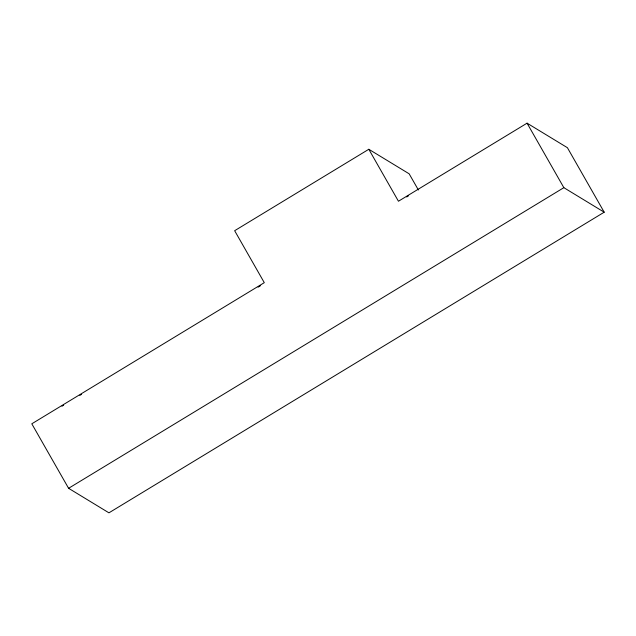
<?xml version="1.0" encoding="UTF-8"?>
<svg xmlns="http://www.w3.org/2000/svg" width="636" height="636" viewBox="0 0 636 636"><rect width="100%" height="100%" fill="white"/><g stroke="black" fill="none" stroke-linecap="round" stroke-linejoin="round"><path stroke-width="0.95" d="M368.808 149.277L234.652 230.709L264.29 282.67L31.8 423.799L68.593 488.297L108.939 512.831L604.2 212.201L567.407 147.703L527.061 123.169L398.446 201.238L368.808 149.277L409.155 173.811L418.393 189.997M61.97 406.221L63.672 405.188M79.802 395.393L81.495 394.368M258.105 287.162L260.649 285.612M406.674 196.977L408.368 195.952M68.593 488.297L563.854 187.668L604.2 212.201M527.061 123.169L563.854 187.668"/></g></svg>
